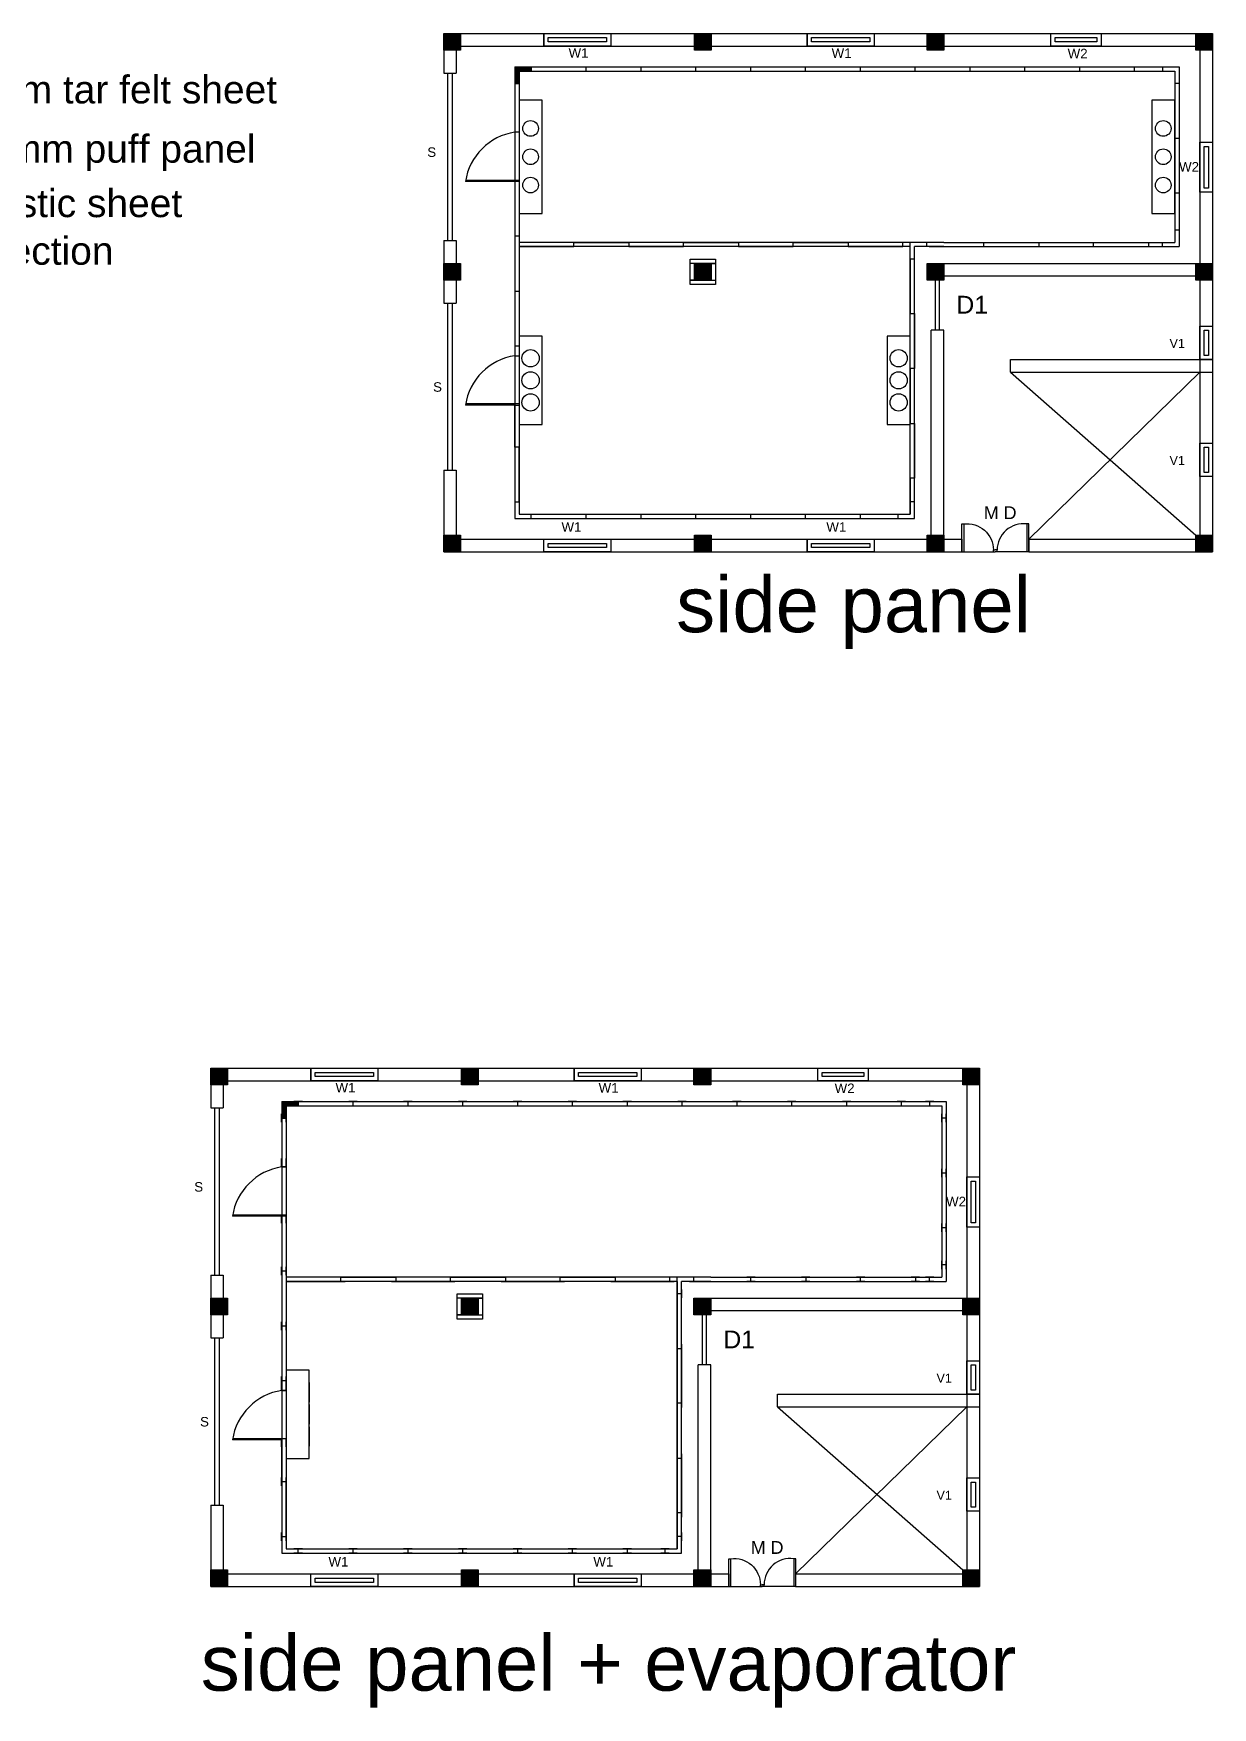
# Model space of a CAD drawing. Header units: millimetres. Extents: x -5757 to 4071, y -90348 to 1709.
# Drawn here: x -1251 to -405, y -2094 to -892 of the extents above; entities that cross this region are included whole.
import ezdxf

# ---------------------------------------------------------------- set-up
doc = ezdxf.new("R2010")
doc.units = ezdxf.units.MM
doc.header["$MEASUREMENT"] = 0
doc.styles.get("Standard").update_dxf_attribs({"font": 'arial.ttf'})

# ---------------------------------------------------------------- blocks, each defined once
blk = doc.blocks.new('door')
for p, q in [((365.5, -158.4), (335.5, -158.4)), ((335.5, -158.4), (335.5, -160.4)), ((335.5, -160.4), (365.5, -160.4)), ((365.5, -158.4), (365.5, -194.4)), ((365.5, -192.4), (363.5, -192.4)), ((363.5, -192.4), (363.5, -194.4))]:
    blk.add_line(p, q)
blk.add_arc((363.6, -164.1), 28.3, 172.5859, 269.786)

msp = doc.modelspace()

# ---------------------------------------------------------------- hatches: boundary and pattern name
h = msp.add_hatch(color=256)
h.dxf.hatch_style = 1
h.paths.add_polyline_path([(-944.69635, -892.08251), (-956.69635, -892.08251), (-956.69635, -904.08251), (-944.69635, -904.08251)])
h = msp.add_hatch(color=256)
h.dxf.hatch_style = 1
h.paths.add_polyline_path([(-764.69635, -892.08251), (-776.69635, -892.08251), (-776.69635, -904.08251), (-764.69635, -904.08251)])
h = msp.add_hatch(color=256)
h.dxf.hatch_style = 1
h.paths.add_polyline_path([(-597.69635, -892.08251), (-609.69635, -892.08251), (-609.69635, -904.08251), (-597.69635, -904.08251)])
h = msp.add_hatch(color=256)
h.dxf.hatch_style = 1
h.paths.add_polyline_path([(-404.69635, -892.08251), (-416.69635, -892.08251), (-416.69635, -904.08251), (-404.69635, -904.08251)])
h = msp.add_hatch()
h.set_pattern_fill('INSUL', color=256)
h.set_pattern_definition([(360, (1848.04097, -2142.1988), (0, 0.375), []), (360, (1848.04097, -2142.0738), (0, 0.375), [0.125, -0.125]), (360, (1848.04097, -2141.9488), (0, 0.375), [0.125, -0.125])])
h.paths.add_polyline_path([(-902.59635, -919.18251), (-893.88635, -919.18251), (-893.88635, -916.08251), (-905.69635, -916.08251), (-905.69635, -927.89251), (-902.59635, -927.89251)])
h = msp.add_hatch(color=256)
h.dxf.hatch_style = 1
h.paths.add_polyline_path([(-944.69635, -1057.08251), (-956.69635, -1057.08251), (-956.69635, -1069.08251), (-944.69635, -1069.08251)])
h = msp.add_hatch(color=256)
h.dxf.hatch_style = 1
h.paths.add_polyline_path([(-764.69635, -1057.08251), (-776.69635, -1057.08251), (-776.69635, -1069.08251), (-764.69635, -1069.08251)])
h = msp.add_hatch(color=256)
h.dxf.hatch_style = 1
h.paths.add_polyline_path([(-597.69635, -1057.08251), (-609.69635, -1057.08251), (-609.69635, -1069.08251), (-597.69635, -1069.08251)])
h = msp.add_hatch(color=256)
h.dxf.hatch_style = 1
h.paths.add_polyline_path([(-404.69635, -1057.08251), (-416.69635, -1057.08251), (-416.69635, -1069.08251), (-404.69635, -1069.08251)])
h = msp.add_hatch(color=256)
h.dxf.hatch_style = 1
h.paths.add_polyline_path([(-944.69635, -1252.08251), (-956.69635, -1252.08251), (-956.69635, -1264.08251), (-944.69635, -1264.08251)])
h = msp.add_hatch(color=256)
h.dxf.hatch_style = 1
h.paths.add_polyline_path([(-764.69635, -1252.08251), (-776.69635, -1252.08251), (-776.69635, -1264.08251), (-764.69635, -1264.08251)])
h = msp.add_hatch(color=256)
h.dxf.hatch_style = 1
h.paths.add_polyline_path([(-597.69635, -1252.08251), (-609.69635, -1252.08251), (-609.69635, -1264.08251), (-597.69635, -1264.08251)])
h = msp.add_hatch(color=256)
h.dxf.hatch_style = 1
h.paths.add_polyline_path([(-404.69635, -1252.08251), (-416.69635, -1252.08251), (-416.69635, -1264.08251), (-404.69635, -1264.08251)])
h = msp.add_hatch(color=256)
h.dxf.hatch_style = 1
h.paths.add_polyline_path([(-1111.99902, -1634.71812), (-1123.99902, -1634.71812), (-1123.99902, -1646.71812), (-1111.99902, -1646.71812)])
h = msp.add_hatch(color=256)
h.dxf.hatch_style = 1
h.paths.add_polyline_path([(-931.99902, -1634.71812), (-943.99902, -1634.71812), (-943.99902, -1646.71812), (-931.99902, -1646.71812)])
h = msp.add_hatch(color=256)
h.dxf.hatch_style = 1
h.paths.add_polyline_path([(-764.99902, -1634.71812), (-776.99902, -1634.71812), (-776.99902, -1646.71812), (-764.99902, -1646.71812)])
h = msp.add_hatch(color=256)
h.dxf.hatch_style = 1
h.paths.add_polyline_path([(-571.99902, -1634.71812), (-583.99902, -1634.71812), (-583.99902, -1646.71812), (-571.99902, -1646.71812)])
h = msp.add_hatch()
h.set_pattern_fill('INSUL', color=256)
h.set_pattern_definition([(360, (1680.7383, -2884.8344), (0, 0.375), []), (360, (1680.7383, -2884.7094), (0, 0.375), [0.125, -0.125]), (360, (1680.7383, -2884.5844), (0, 0.375), [0.125, -0.125])])
h.paths.add_polyline_path([(-1069.89902, -1661.81812), (-1061.18902, -1661.81812), (-1061.18902, -1658.71812), (-1072.99902, -1658.71812), (-1072.99902, -1670.52812), (-1069.89902, -1670.52812)])
h = msp.add_hatch(color=256)
h.dxf.hatch_style = 1
h.paths.add_polyline_path([(-1111.99902, -1799.71812), (-1123.99902, -1799.71812), (-1123.99902, -1811.71812), (-1111.99902, -1811.71812)])
h = msp.add_hatch(color=256)
h.dxf.hatch_style = 1
h.paths.add_polyline_path([(-931.99902, -1799.71812), (-943.99902, -1799.71812), (-943.99902, -1811.71812), (-931.99902, -1811.71812)])
h = msp.add_hatch(color=256)
h.dxf.hatch_style = 1
h.paths.add_polyline_path([(-764.99902, -1799.71812), (-776.99902, -1799.71812), (-776.99902, -1811.71812), (-764.99902, -1811.71812)])
h = msp.add_hatch(color=256)
h.dxf.hatch_style = 1
h.paths.add_polyline_path([(-571.99902, -1799.71812), (-583.99902, -1799.71812), (-583.99902, -1811.71812), (-571.99902, -1811.71812)])
h = msp.add_hatch(color=256)
h.dxf.hatch_style = 1
h.paths.add_polyline_path([(-1111.99902, -1994.71812), (-1123.99902, -1994.71812), (-1123.99902, -2006.71812), (-1111.99902, -2006.71812)])
h = msp.add_hatch(color=256)
h.dxf.hatch_style = 1
h.paths.add_polyline_path([(-931.99902, -1994.71812), (-943.99902, -1994.71812), (-943.99902, -2006.71812), (-931.99902, -2006.71812)])
h = msp.add_hatch(color=256)
h.dxf.hatch_style = 1
h.paths.add_polyline_path([(-764.99902, -1994.71812), (-776.99902, -1994.71812), (-776.99902, -2006.71812), (-764.99902, -2006.71812)])
h = msp.add_hatch(color=256)
h.dxf.hatch_style = 1
h.paths.add_polyline_path([(-571.99902, -1994.71812), (-583.99902, -1994.71812), (-583.99902, -2006.71812), (-571.99902, -2006.71812)])

# ---------------------------------------------------------------- linework, layer by layer
for p, q in [((-956.69635, -892.08251), (-404.69635, -892.08251)), ((-956.69635, -892.08251), (-956.69635, -920.58251)), ((-956.69635, -901.08251), (-404.69635, -901.08251)), ((-947.69635, -892.08251), (-947.69635, -920.58251)), ((-884.69635, -892.08251), (-884.69635, -901.08251)), ((-836.69635, -892.08251), (-836.69635, -901.08251)), ((-695.69635, -892.08251), (-695.69635, -901.08251)), ((-647.69635, -892.08251), (-647.69635, -901.08251)), ((-413.69635, -892.08251), (-413.69635, -1264.08251)), ((-404.69635, -892.08251), (-404.69635, -1264.08251)), ((-893.88635, -916.08251), (-893.88635, -919.18251)), ((-893.88635, -919.18251), (-854.51635, -919.18251)), ((-854.51635, -919.18251), (-854.51635, -916.08251)), ((-854.51635, -916.08251), (-815.14635, -916.08251)), ((-815.14635, -916.08251), (-815.14635, -919.18251)), ((-815.14635, -919.18251), (-775.77635, -919.18251)), ((-775.77635, -919.18251), (-775.77635, -916.08251)), ((-775.77635, -916.08251), (-736.40635, -916.08251)), ((-736.40635, -916.08251), (-736.40635, -919.18251)), ((-736.40635, -919.18251), (-697.03635, -919.18251)), ((-697.03635, -919.18251), (-697.03635, -916.08251)), ((-697.03635, -916.08251), (-657.66635, -916.08251)), ((-657.66635, -916.08251), (-657.66635, -919.18251)), ((-657.66635, -919.18251), (-618.29635, -919.18251)), ((-618.29635, -919.18251), (-618.29635, -916.08251)), ((-618.29635, -916.08251), (-578.92635, -916.08251)), ((-578.92635, -916.08251), (-578.92635, -919.18251)), ((-578.92635, -919.18251), (-539.55635, -919.18251)), ((-539.55635, -919.18251), (-539.55635, -916.08251)), ((-539.55635, -916.08251), (-500.18635, -916.08251)), ((-500.18635, -916.08251), (-500.18635, -919.18251)), ((-500.18635, -919.18251), (-460.81635, -919.18251)), ((-460.81635, -919.18251), (-460.81635, -916.08251)), ((-440.50635, -916.08251), (-440.50635, -919.18251)), ((-905.69635, -927.89251), (-902.59635, -927.89251)), ((-428.69635, -927.89251), (-431.79635, -927.89251)), ((-905.69635, -961.18251), (-905.69635, -999.98251)), ((-902.59635, -962.88251), (-905.69635, -962.88251)), ((-905.69635, -998.28251), (-941.09635, -998.28251)), ((-940.92882, -997.28251), (-902.59635, -997.28251)), ((-902.59635, -998.28251), (-905.69635, -998.28251)), ((-902.59635, -998.28251), (-902.59635, -1037.65251)), ((-956.69635, -1040.58251), (-956.69635, -1085.58251)), ((-947.69635, -1040.58251), (-947.69635, -1085.58251)), ((-902.59635, -1037.65251), (-905.69635, -1037.65251)), ((-905.69635, -1037.65251), (-905.69635, -1077.02251)), ((-902.59635, -1041.98251), (-902.59635, -1045.08251)), ((-621.79635, -1045.08251), (-621.79635, -1041.98251)), ((-621.79635, -1105.08251), (-621.79635, -1045.08251)), ((-621.79635, -1236.98251), (-621.79635, -1045.08251)), ((-609.98635, -1041.98251), (-609.98635, -1045.08251)), ((-597.69635, -1041.98251), (-431.79635, -1041.98251)), ((-597.69635, -1045.08251), (-428.69635, -1045.08251)), ((-440.50635, -1045.08251), (-440.50635, -1041.98251)), ((-428.69635, -1033.27251), (-431.79635, -1033.27251)), ((-761.59635, -1057.08251), (-779.79635, -1057.08251)), ((-764.69635, -1057.08251), (-761.59635, -1057.08251)), ((-621.79635, -1053.79251), (-618.69635, -1053.79251)), ((-606.69635, -1069.08251), (-606.69635, -1057.08251)), ((-597.69635, -1069.08251), (-597.69635, -1057.08251)), ((-597.69635, -1057.08251), (-404.69635, -1057.08251)), ((-776.69635, -1069.08251), (-779.79635, -1069.08251)), ((-779.79635, -1069.08251), (-761.59635, -1069.08251)), ((-603.69968, -1105.08251), (-603.69968, -1069.08251)), ((-600.69968, -1105.08251), (-600.69968, -1069.08251)), ((-597.69635, -1066.08251), (-404.69635, -1066.08251)), ((-905.69635, -1077.02251), (-902.59635, -1077.02251)), ((-902.59635, -1077.02251), (-902.59635, -1116.39251)), ((-621.79635, -1236.98251), (-621.79635, -1105.08251)), ((-618.69635, -1240.08251), (-618.69635, -1105.08251)), ((-606.69635, -1264.08251), (-606.69635, -1105.08251)), ((-597.69635, -1105.08251), (-606.69635, -1105.08251)), ((-597.69635, -1264.08251), (-597.69635, -1105.08251)), ((-902.59635, -1116.39251), (-905.69635, -1116.39251)), ((-905.69635, -1123.33251), (-902.59635, -1123.33251)), ((-549.69635, -1135.08251), (-549.69635, -1126.08251)), ((-549.69635, -1126.08251), (-404.69635, -1126.08251)), ((-549.69635, -1135.08251), (-404.69635, -1135.08251)), ((-549.69635, -1135.08251), (-416.69635, -1252.08251)), ((-413.69635, -1135.08251), (-536.69635, -1255.08251)), ((-905.69635, -1158.73251), (-941.09635, -1158.73251)), ((-940.92882, -1157.73251), (-902.59635, -1157.73251)), ((-905.69635, -1158.73251), (-902.59635, -1158.73251)), ((-905.69635, -1188.90251), (-905.69635, -1158.73251)), ((-902.59635, -1188.90251), (-905.69635, -1188.90251)), ((-902.59635, -1228.27251), (-902.59635, -1188.90251)), ((-956.69635, -1205.58251), (-956.69635, -1252.08251)), ((-947.69635, -1205.58251), (-947.69635, -1252.08251)), ((-905.69635, -1228.27251), (-902.59635, -1228.27251)), ((-893.88635, -1240.08251), (-893.88635, -1236.98251)), ((-630.50635, -1240.08251), (-630.50635, -1236.98251)), ((-618.69635, -1228.27251), (-621.79635, -1228.27251)), ((-956.69635, -1252.08251), (-956.69635, -1264.08251)), ((-956.69635, -1255.08251), (-584.69635, -1255.08251)), ((-947.69635, -1252.08251), (-947.69635, -1264.08251)), ((-695.69635, -1255.08251), (-695.69635, -1264.08251)), ((-647.69635, -1255.08251), (-647.69635, -1264.08251)), ((-584.69635, -1255.08251), (-584.69635, -1264.08251)), ((-536.69635, -1255.08251), (-404.69635, -1255.08251)), ((-536.69635, -1255.08251), (-536.69635, -1264.08251)), ((-956.69635, -1264.08251), (-584.69635, -1264.08251)), ((-536.69635, -1264.08251), (-404.69635, -1264.08251)), ((-1123.99902, -1634.71812), (-571.99902, -1634.71812)), ((-1123.99902, -1634.71812), (-1123.99902, -1663.21812)), ((-1123.99902, -1643.71812), (-571.99902, -1643.71812)), ((-1114.99902, -1634.71812), (-1114.99902, -1663.21812)), ((-1051.99902, -1634.71812), (-1051.99902, -1643.71812)), ((-1003.99902, -1634.71812), (-1003.99902, -1643.71812)), ((-862.99902, -1634.71812), (-862.99902, -1643.71812)), ((-814.99902, -1634.71812), (-814.99902, -1643.71812)), ((-580.99902, -1634.71812), (-580.99902, -2006.71812)), ((-571.99902, -1634.71812), (-571.99902, -2006.71812)), ((-1061.18902, -1658.71812), (-1061.18902, -1661.81812)), ((-1061.18902, -1661.81812), (-1021.81902, -1661.81812)), ((-1021.81902, -1661.81812), (-1021.81902, -1658.71812)), ((-1021.81902, -1658.71812), (-982.44902, -1658.71812)), ((-982.44902, -1658.71812), (-982.44902, -1661.81812)), ((-982.44902, -1661.81812), (-943.07902, -1661.81812)), ((-943.07902, -1661.81812), (-943.07902, -1658.71812)), ((-943.07902, -1658.71812), (-903.70902, -1658.71812)), ((-903.70902, -1658.71812), (-903.70902, -1661.81812)), ((-903.70902, -1661.81812), (-864.33902, -1661.81812)), ((-864.33902, -1661.81812), (-864.33902, -1658.71812)), ((-864.33902, -1658.71812), (-824.96902, -1658.71812)), ((-824.96902, -1658.71812), (-824.96902, -1661.81812)), ((-824.96902, -1661.81812), (-785.59902, -1661.81812)), ((-785.59902, -1661.81812), (-785.59902, -1658.71812)), ((-785.59902, -1658.71812), (-746.22902, -1658.71812)), ((-746.22902, -1658.71812), (-746.22902, -1661.81812)), ((-746.22902, -1661.81812), (-706.85902, -1661.81812)), ((-706.85902, -1661.81812), (-706.85902, -1658.71812)), ((-706.85902, -1658.71812), (-667.48902, -1658.71812)), ((-667.48902, -1658.71812), (-667.48902, -1661.81812)), ((-667.48902, -1661.81812), (-628.11902, -1661.81812)), ((-628.11902, -1661.81812), (-628.11902, -1658.71812)), ((-607.80902, -1658.71812), (-607.80902, -1661.81812)), ((-599.09902, -1661.81812, 102), (-599.09902, -1784.61812, 102)), ((-1072.99902, -1670.52812), (-1069.89902, -1670.52812)), ((-595.99902, -1670.52812), (-599.09902, -1670.52812)), ((-1072.99902, -1703.81812), (-1072.99902, -1742.61812)), ((-1069.89902, -1705.51812), (-1072.99902, -1705.51812)), ((-1069.89902, -1705.51812, 102), (-1069.89902, -1740.91812, 102)), ((-1069.89902, -1705.72312, 102), (-1069.89902, -1740.91812, 102)), ((-1072.99902, -1740.91812), (-1108.39902, -1740.91812)), ((-1108.23148, -1739.91812), (-1069.89902, -1739.91812)), ((-1069.89902, -1740.91812), (-1072.99902, -1740.91812)), ((-1069.89902, -1740.91812), (-1069.89902, -1780.28812)), ((-595.99902, -1775.90812), (-599.09902, -1775.90812)), ((-1123.99902, -1783.21812), (-1123.99902, -1828.21812)), ((-1114.99902, -1783.21812), (-1114.99902, -1828.21812)), ((-1069.89902, -1780.28812), (-1072.99902, -1780.28812)), ((-1072.99902, -1780.28812), (-1072.99902, -1819.65812)), ((-1069.89902, -1784.61812), (-1069.89902, -1787.71812)), ((-789.09902, -1787.71812), (-789.09902, -1784.61812)), ((-789.09902, -1847.71812), (-789.09902, -1787.71812)), ((-789.09902, -1979.61812), (-789.09902, -1787.71812)), ((-789.09902, -1787.71812, 102), (-789.09902, -1979.61812, 102)), ((-777.28902, -1784.61812), (-777.28902, -1787.71812)), ((-764.99902, -1784.61812), (-599.09902, -1784.61812)), ((-764.99902, -1787.71812), (-595.99902, -1787.71812)), ((-607.80902, -1787.71812), (-607.80902, -1784.61812)), ((-928.89902, -1799.71812), (-947.09902, -1799.71812)), ((-931.99902, -1799.71812), (-928.89902, -1799.71812)), ((-789.09902, -1796.42812), (-785.99902, -1796.42812)), ((-773.99902, -1811.71812), (-773.99902, -1799.71812)), ((-764.99902, -1811.71812), (-764.99902, -1799.71812)), ((-764.99902, -1799.71812), (-571.99902, -1799.71812)), ((-943.99902, -1811.71812), (-947.09902, -1811.71812)), ((-947.09902, -1811.71812), (-928.89902, -1811.71812)), ((-771.00235, -1847.71812), (-771.00235, -1811.71812)), ((-768.00235, -1847.71812), (-768.00235, -1811.71812)), ((-764.99902, -1808.71812), (-571.99902, -1808.71812)), ((-1072.99902, -1819.65812), (-1069.89902, -1819.65812)), ((-1069.89902, -1819.65812), (-1069.89902, -1859.02812)), ((-789.09902, -1979.61812), (-789.09902, -1847.71812)), ((-785.99902, -1982.71812), (-785.99902, -1847.71812)), ((-773.99902, -2006.71812), (-773.99902, -1847.71812)), ((-764.99902, -1847.71812), (-773.99902, -1847.71812)), ((-764.99902, -2006.71812), (-764.99902, -1847.71812)), ((-1069.89902, -1859.02812), (-1072.99902, -1859.02812)), ((-1072.99902, -1865.96812), (-1069.89902, -1865.96812)), ((-716.99902, -1877.71812), (-716.99902, -1868.71812)), ((-716.99902, -1868.71812), (-571.99902, -1868.71812)), ((-716.99902, -1877.71812), (-571.99902, -1877.71812)), ((-716.99902, -1877.71812), (-583.99902, -1994.71812)), ((-580.99902, -1877.71812), (-703.99902, -1997.71812)), ((-1072.99902, -1901.36812), (-1108.39902, -1901.36812)), ((-1108.23148, -1900.36812), (-1069.89902, -1900.36812)), ((-1072.99902, -1931.53812), (-1072.99902, -1901.36812)), ((-1069.89902, -1931.53812), (-1072.99902, -1931.53812)), ((-1069.89902, -1970.90812), (-1069.89902, -1931.53812)), ((-1123.99902, -1948.21812), (-1123.99902, -1994.71812)), ((-1114.99902, -1948.21812), (-1114.99902, -1994.71812)), ((-1072.99902, -1970.90812), (-1069.89902, -1970.90812)), ((-1061.18902, -1982.71812), (-1061.18902, -1979.61812)), ((-797.80902, -1982.71812), (-797.80902, -1979.61812)), ((-785.99902, -1970.90812), (-789.09902, -1970.90812)), ((-1123.99902, -1994.71812), (-1123.99902, -2006.71812)), ((-1123.99902, -1997.71812), (-751.99902, -1997.71812)), ((-1114.99902, -1994.71812), (-1114.99902, -2006.71812)), ((-862.99902, -1997.71812), (-862.99902, -2006.71812)), ((-814.99902, -1997.71812), (-814.99902, -2006.71812)), ((-751.99902, -1997.71812), (-751.99902, -2006.71812)), ((-703.99902, -1997.71812), (-571.99902, -1997.71812)), ((-703.99902, -1997.71812), (-703.99902, -2006.71812)), ((-1123.99902, -2006.71812), (-751.99902, -2006.71812)), ((-703.99902, -2006.71812), (-571.99902, -2006.71812))]:
    msp.add_line(p, q)
at = {"color": 3}
for p, q in [((-956.69635, -920.58251), (-947.69635, -920.58251)), ((-956.69635, -1040.58251), (-947.69635, -1040.58251)), ((-956.69635, -1085.58251), (-947.69635, -1085.58251)), ((-956.69635, -1205.58251), (-947.69635, -1205.58251)), ((-1123.99902, -1663.21812), (-1114.99902, -1663.21812)), ((-1123.99902, -1783.21812), (-1114.99902, -1783.21812)), ((-1123.99902, -1828.21812), (-1114.99902, -1828.21812)), ((-1123.99902, -1948.21812), (-1114.99902, -1948.21812))]:
    msp.add_line(p, q, dxfattribs=at)
at = {"extrusion": (0, -1, -6.12323e-17)}
for p, q in [((-1069.89902, -1705.51812, 102), (-1069.89902, -1705.51812, 81)), ((-1069.89902, -1865.96812, 81), (-1073.11147, -1865.96812, 81)), ((-1069.89902, -1865.96812, 102), (-1069.89902, -1865.96812, 81))]:
    msp.add_line(p, q, dxfattribs=at)
at = {"extrusion": (1, 0, 0)}
msp.add_line((-1069.89902, -1865.96812, 102), (-1069.89902, -1900.36812, 102), dxfattribs=at)
for points in [[(-956.69635, -892.08251), (-944.69635, -892.08251), (-944.69635, -904.08251), (-956.69635, -904.08251)], [(-776.69635, -892.08251), (-764.69635, -892.08251), (-764.69635, -904.08251), (-776.69635, -904.08251)], [(-609.69635, -892.08251), (-597.69635, -892.08251), (-597.69635, -904.08251), (-609.69635, -904.08251)], [(-416.69635, -892.08251), (-404.69635, -892.08251), (-404.69635, -904.08251), (-416.69635, -904.08251)], [(-902.59635, -1021.22751), (-886.06135, -1021.22751), (-886.06135, -939.93751), (-902.59635, -939.93751)], [(-448.33135, -1021.22751), (-431.79635, -1021.22751), (-431.79635, -939.93751), (-448.33135, -939.93751)], [(-956.69635, -1057.08251), (-944.69635, -1057.08251), (-944.69635, -1069.08251), (-956.69635, -1069.08251)], [(-779.79635, -1053.98251), (-761.59635, -1053.98251), (-761.59635, -1072.18251), (-779.79635, -1072.18251)], [(-776.69635, -1057.08251), (-764.69635, -1057.08251), (-764.69635, -1069.08251), (-776.69635, -1069.08251)], [(-609.69635, -1057.08251), (-597.69635, -1057.08251), (-597.69635, -1069.08251), (-609.69635, -1069.08251)], [(-416.69635, -1057.08251), (-404.69635, -1057.08251), (-404.69635, -1069.08251), (-416.69635, -1069.08251)], [(-902.59635, -1172.72251), (-886.06635, -1172.72251), (-886.06635, -1109.34251), (-902.59635, -1109.34251)], [(-638.32635, -1172.72251), (-621.79635, -1172.72251), (-621.79635, -1109.34251), (-638.32635, -1109.34251)], [(-956.69635, -1252.08251), (-944.69635, -1252.08251), (-944.69635, -1264.08251), (-956.69635, -1264.08251)], [(-776.69635, -1252.08251), (-764.69635, -1252.08251), (-764.69635, -1264.08251), (-776.69635, -1264.08251)], [(-609.69635, -1252.08251), (-597.69635, -1252.08251), (-597.69635, -1264.08251), (-609.69635, -1264.08251)], [(-416.69635, -1252.08251), (-404.69635, -1252.08251), (-404.69635, -1264.08251), (-416.69635, -1264.08251)], [(-1123.99902, -1634.71812), (-1111.99902, -1634.71812), (-1111.99902, -1646.71812), (-1123.99902, -1646.71812)], [(-943.99902, -1634.71812), (-931.99902, -1634.71812), (-931.99902, -1646.71812), (-943.99902, -1646.71812)], [(-776.99902, -1634.71812), (-764.99902, -1634.71812), (-764.99902, -1646.71812), (-776.99902, -1646.71812)], [(-583.99902, -1634.71812), (-571.99902, -1634.71812), (-571.99902, -1646.71812), (-583.99902, -1646.71812)], [(-1123.99902, -1799.71812), (-1111.99902, -1799.71812), (-1111.99902, -1811.71812), (-1123.99902, -1811.71812)], [(-947.09902, -1796.61812), (-928.89902, -1796.61812), (-928.89902, -1814.81812), (-947.09902, -1814.81812)], [(-943.99902, -1799.71812), (-931.99902, -1799.71812), (-931.99902, -1811.71812), (-943.99902, -1811.71812)], [(-776.99902, -1799.71812), (-764.99902, -1799.71812), (-764.99902, -1811.71812), (-776.99902, -1811.71812)], [(-583.99902, -1799.71812), (-571.99902, -1799.71812), (-571.99902, -1811.71812), (-583.99902, -1811.71812)], [(-1123.99902, -1994.71812), (-1111.99902, -1994.71812), (-1111.99902, -2006.71812), (-1123.99902, -2006.71812)], [(-943.99902, -1994.71812), (-931.99902, -1994.71812), (-931.99902, -2006.71812), (-943.99902, -2006.71812)], [(-776.99902, -1994.71812), (-764.99902, -1994.71812), (-764.99902, -2006.71812), (-776.99902, -2006.71812)], [(-583.99902, -1994.71812), (-571.99902, -1994.71812), (-571.99902, -2006.71812), (-583.99902, -2006.71812)]]:
    msp.add_lwpolyline(points, close=True)
at = {"color": 2}
for points in [[(-884.69635, -892.08251), (-836.69635, -892.08251), (-836.69635, -901.08251), (-884.69635, -901.08251)], [(-881.69635, -895.08251), (-839.69635, -895.08251), (-839.69635, -898.08251), (-881.69635, -898.08251)], [(-695.69635, -892.08251), (-647.69635, -892.08251), (-647.69635, -901.08251), (-695.69635, -901.08251)], [(-692.69635, -895.08251), (-650.69635, -895.08251), (-650.69635, -898.08251), (-692.69635, -898.08251)], [(-520.69635, -892.08251), (-484.69635, -892.08251), (-484.69635, -901.08251), (-520.69635, -901.08251)], [(-517.69635, -895.08251), (-487.69635, -895.08251), (-487.69635, -898.08251), (-517.69635, -898.08251)], [(-413.69635, -970.08251), (-404.69635, -970.08251), (-404.69635, -1006.08251), (-413.69635, -1006.08251)], [(-410.69635, -973.08251), (-407.69635, -973.08251), (-407.69635, -1003.08251), (-410.69635, -1003.08251)], [(-413.69635, -1102.08251), (-404.69635, -1102.08251), (-404.69635, -1126.08251), (-413.69635, -1126.08251)], [(-410.69635, -1105.08251), (-407.69635, -1105.08251), (-407.69635, -1123.08251), (-410.69635, -1123.08251)], [(-413.69635, -1186.08251), (-404.69635, -1186.08251), (-404.69635, -1210.08251), (-413.69635, -1210.08251)], [(-410.69635, -1189.08251), (-407.69635, -1189.08251), (-407.69635, -1207.08251), (-410.69635, -1207.08251)], [(-884.69635, -1255.08251), (-836.69635, -1255.08251), (-836.69635, -1264.08251), (-884.69635, -1264.08251)], [(-881.69635, -1258.08251), (-839.69635, -1258.08251), (-839.69635, -1261.08251), (-881.69635, -1261.08251)], [(-695.69635, -1255.08251), (-647.69635, -1255.08251), (-647.69635, -1264.08251), (-695.69635, -1264.08251)], [(-692.69635, -1258.08251), (-650.69635, -1258.08251), (-650.69635, -1261.08251), (-692.69635, -1261.08251)], [(-1051.99902, -1634.71812), (-1003.99902, -1634.71812), (-1003.99902, -1643.71812), (-1051.99902, -1643.71812)], [(-1048.99902, -1637.71812), (-1006.99902, -1637.71812), (-1006.99902, -1640.71812), (-1048.99902, -1640.71812)], [(-862.99902, -1634.71812), (-814.99902, -1634.71812), (-814.99902, -1643.71812), (-862.99902, -1643.71812)], [(-859.99902, -1637.71812), (-817.99902, -1637.71812), (-817.99902, -1640.71812), (-859.99902, -1640.71812)], [(-687.99902, -1634.71812), (-651.99902, -1634.71812), (-651.99902, -1643.71812), (-687.99902, -1643.71812)], [(-684.99902, -1637.71812), (-654.99902, -1637.71812), (-654.99902, -1640.71812), (-684.99902, -1640.71812)], [(-580.99902, -1712.71812), (-571.99902, -1712.71812), (-571.99902, -1748.71812), (-580.99902, -1748.71812)], [(-577.99902, -1715.71812), (-574.99902, -1715.71812), (-574.99902, -1745.71812), (-577.99902, -1745.71812)], [(-580.99902, -1844.71812), (-571.99902, -1844.71812), (-571.99902, -1868.71812), (-580.99902, -1868.71812)], [(-577.99902, -1847.71812), (-574.99902, -1847.71812), (-574.99902, -1865.71812), (-577.99902, -1865.71812)], [(-580.99902, -1928.71812), (-571.99902, -1928.71812), (-571.99902, -1952.71812), (-580.99902, -1952.71812)], [(-577.99902, -1931.71812), (-574.99902, -1931.71812), (-574.99902, -1949.71812), (-577.99902, -1949.71812)], [(-1051.99902, -1997.71812), (-1003.99902, -1997.71812), (-1003.99902, -2006.71812), (-1051.99902, -2006.71812)], [(-1048.99902, -2000.71812), (-1006.99902, -2000.71812), (-1006.99902, -2003.71812), (-1048.99902, -2003.71812)], [(-862.99902, -1997.71812), (-814.99902, -1997.71812), (-814.99902, -2006.71812), (-862.99902, -2006.71812)], [(-859.99902, -2000.71812), (-817.99902, -2000.71812), (-817.99902, -2003.71812), (-859.99902, -2003.71812)]]:
    msp.add_lwpolyline(points, close=True, dxfattribs=at)
at = {"color": 3}
for points in [[(-953.69635, -1040.58251), (-953.69635, -920.58251)], [(-950.69635, -920.58251), (-950.69635, -1040.58251)], [(-953.69635, -1205.58251), (-953.69635, -1085.58251)], [(-950.69635, -1085.58251), (-950.69635, -1205.58251)], [(-1120.99902, -1783.21812), (-1120.99902, -1663.21812)], [(-1117.99902, -1663.21812), (-1117.99902, -1783.21812)], [(-1120.99902, -1948.21812), (-1120.99902, -1828.21812)], [(-1117.99902, -1828.21812), (-1117.99902, -1948.21812)]]:
    msp.add_lwpolyline(points, dxfattribs=at)
for points in [[(-905.69635, -916.08251), (-905.69635, -1240.08251)], [(-905.69635, -916.08251), (-428.69635, -916.08251)], [(-902.59635, -919.18251), (-902.59635, -1041.98251)], [(-902.59635, -919.18251), (-431.79635, -919.18251)], [(-431.79635, -919.18251), (-431.79635, -1041.98251)], [(-428.69635, -916.08251), (-428.69635, -1045.08251)], [(-905.69635, -927.89251), (-905.69635, -967.26251)], [(-431.79635, -927.89251), (-431.79635, -967.26251), (-428.69635, -967.26251), (-428.69635, -1006.63251), (-431.79635, -1006.63251), (-431.79635, -1041.98251)], [(-621.79635, -1041.98251), (-902.59635, -1041.98251)], [(-902.59635, -1045.08251), (-863.22635, -1045.08251), (-863.22635, -1041.98251), (-823.85635, -1041.98251), (-823.85635, -1045.08251), (-784.48635, -1045.08251), (-784.48635, -1041.98251), (-745.11635, -1041.98251), (-745.11635, -1045.08251), (-705.74635, -1045.08251), (-705.74635, -1041.98251), (-666.37635, -1041.98251), (-666.37635, -1045.08251), (-627.00635, -1045.08251), (-627.00635, -1041.98251)], [(-902.59635, -1045.08251), (-902.59635, -1236.98251)], [(-621.79635, -1045.08251), (-902.59635, -1045.08251)], [(-618.69635, -1041.98251), (-621.79635, -1041.98251)], [(-597.69635, -1041.98251), (-618.69635, -1041.98251)], [(-618.69635, -1105.08251), (-618.69635, -1045.08251)], [(-597.69635, -1045.08251), (-618.69635, -1045.08251)], [(-608.19635, -1045.08251), (-568.82635, -1045.08251), (-568.82635, -1041.98251), (-529.45635, -1041.98251), (-529.45635, -1045.08251), (-490.08635, -1045.08251), (-490.08635, -1041.98251), (-450.71635, -1041.98251), (-450.71635, -1045.08251), (-428.69635, -1045.08251)], [(-621.79635, -1053.79251), (-621.79635, -1093.16251), (-618.69635, -1093.16251), (-618.69635, -1132.53251), (-621.79635, -1132.53251), (-621.79635, -1171.90251), (-618.69635, -1171.90251), (-618.69635, -1211.27251), (-621.79635, -1211.27251), (-621.79635, -1236.98251)], [(-902.59635, -1236.98251), (-621.79635, -1236.98251)], [(-893.88635, -1240.08251), (-854.51635, -1240.08251), (-854.51635, -1236.98251), (-815.14635, -1236.98251), (-815.14635, -1240.08251), (-775.77635, -1240.08251), (-775.77635, -1236.98251), (-736.40635, -1236.98251), (-736.40635, -1240.08251), (-697.03635, -1240.08251), (-697.03635, -1236.98251), (-657.66635, -1236.98251), (-657.66635, -1240.08251), (-618.69635, -1240.08251)], [(-905.69635, -1240.08251), (-618.69635, -1240.08251)], [(-1073.06152, -1670.52812), (-1073.06152, -1667.52812), (-1072.99902, -1667.52812), (-1072.99902, -1673.52812), (-1073.06152, -1673.52812), (-1073.06152, -1670.52812)], [(-1072.99902, -1658.71812), (-1072.99902, -1982.71812)], [(-1072.99902, -1658.71812), (-595.99902, -1658.71812)], [(-1069.89902, -1661.81812), (-1069.89902, -1784.61812)], [(-1069.89902, -1661.81812), (-599.09902, -1661.81812)], [(-1069.89902, -1670.52812), (-1069.89902, -1667.52812), (-1069.83652, -1667.52812), (-1069.83652, -1673.52812), (-1069.89902, -1673.52812), (-1069.89902, -1670.52812)], [(-1061.18902, -1658.71812), (-1064.18902, -1658.71812), (-1064.18902, -1658.65562), (-1058.18902, -1658.65562), (-1058.18902, -1658.71812), (-1061.18902, -1658.71812)], [(-1061.18902, -1661.88062), (-1064.18902, -1661.88062), (-1064.18902, -1661.81812), (-1058.18902, -1661.81812), (-1058.18902, -1661.88062), (-1061.18902, -1661.88062)], [(-1021.81902, -1658.71812), (-1024.81902, -1658.71812), (-1024.81902, -1658.65562), (-1018.81902, -1658.65562), (-1018.81902, -1658.71812), (-1021.81902, -1658.71812)], [(-1021.81902, -1661.88062), (-1024.81902, -1661.88062), (-1024.81902, -1661.81812), (-1018.81902, -1661.81812), (-1018.81902, -1661.88062), (-1021.81902, -1661.88062)], [(-982.44902, -1658.71812), (-985.44902, -1658.71812), (-985.44902, -1658.65562), (-979.44902, -1658.65562), (-979.44902, -1658.71812), (-982.44902, -1658.71812)], [(-982.44902, -1661.88062), (-985.44902, -1661.88062), (-985.44902, -1661.81812), (-979.44902, -1661.81812), (-979.44902, -1661.88062), (-982.44902, -1661.88062)], [(-943.07902, -1658.71812), (-946.07902, -1658.71812), (-946.07902, -1658.65562), (-940.07902, -1658.65562), (-940.07902, -1658.71812), (-943.07902, -1658.71812)], [(-943.07902, -1661.88062), (-946.07902, -1661.88062), (-946.07902, -1661.81812), (-940.07902, -1661.81812), (-940.07902, -1661.88062), (-943.07902, -1661.88062)], [(-903.70902, -1658.71812), (-906.70902, -1658.71812), (-906.70902, -1658.65562), (-900.70902, -1658.65562), (-900.70902, -1658.71812), (-903.70902, -1658.71812)], [(-903.70902, -1661.88062), (-906.70902, -1661.88062), (-906.70902, -1661.81812), (-900.70902, -1661.81812), (-900.70902, -1661.88062), (-903.70902, -1661.88062)], [(-864.33902, -1658.71812), (-867.33902, -1658.71812), (-867.33902, -1658.65562), (-861.33902, -1658.65562), (-861.33902, -1658.71812), (-864.33902, -1658.71812)], [(-864.33902, -1661.88062), (-867.33902, -1661.88062), (-867.33902, -1661.81812), (-861.33902, -1661.81812), (-861.33902, -1661.88062), (-864.33902, -1661.88062)], [(-824.96902, -1658.71812), (-827.96902, -1658.71812), (-827.96902, -1658.65562), (-821.96902, -1658.65562), (-821.96902, -1658.71812), (-824.96902, -1658.71812)], [(-824.96902, -1661.88062), (-827.96902, -1661.88062), (-827.96902, -1661.81812), (-821.96902, -1661.81812), (-821.96902, -1661.88062), (-824.96902, -1661.88062)], [(-785.59902, -1658.71812), (-788.59902, -1658.71812), (-788.59902, -1658.65562), (-782.59902, -1658.65562), (-782.59902, -1658.71812), (-785.59902, -1658.71812)], [(-785.59902, -1661.88062), (-788.59902, -1661.88062), (-788.59902, -1661.81812), (-782.59902, -1661.81812), (-782.59902, -1661.88062), (-785.59902, -1661.88062)], [(-746.22902, -1658.71812), (-749.22902, -1658.71812), (-749.22902, -1658.65562), (-743.22902, -1658.65562), (-743.22902, -1658.71812), (-746.22902, -1658.71812)], [(-746.22902, -1661.88062), (-749.22902, -1661.88062), (-749.22902, -1661.81812), (-743.22902, -1661.81812), (-743.22902, -1661.88062), (-746.22902, -1661.88062)], [(-706.85902, -1658.71812), (-709.85902, -1658.71812), (-709.85902, -1658.65562), (-703.85902, -1658.65562), (-703.85902, -1658.71812), (-706.85902, -1658.71812)], [(-706.85902, -1661.88062), (-709.85902, -1661.88062), (-709.85902, -1661.81812), (-703.85902, -1661.81812), (-703.85902, -1661.88062), (-706.85902, -1661.88062)], [(-667.48902, -1658.71812), (-670.48902, -1658.71812), (-670.48902, -1658.65562), (-664.48902, -1658.65562), (-664.48902, -1658.71812), (-667.48902, -1658.71812)], [(-667.48902, -1661.88062), (-670.48902, -1661.88062), (-670.48902, -1661.81812), (-664.48902, -1661.81812), (-664.48902, -1661.88062), (-667.48902, -1661.88062)], [(-628.11902, -1658.71812), (-631.11902, -1658.71812), (-631.11902, -1658.65562), (-625.11902, -1658.65562), (-625.11902, -1658.71812), (-628.11902, -1658.71812)], [(-628.11902, -1661.88062), (-631.11902, -1661.88062), (-631.11902, -1661.81812), (-625.11902, -1661.81812), (-625.11902, -1661.88062), (-628.11902, -1661.88062)], [(-607.80902, -1658.71812), (-610.80902, -1658.71812), (-610.80902, -1658.65562), (-604.80902, -1658.65562), (-604.80902, -1658.71812), (-607.80902, -1658.71812)], [(-607.80902, -1661.88062), (-610.80902, -1661.88062), (-610.80902, -1661.81812), (-604.80902, -1661.81812), (-604.80902, -1661.88062), (-607.80902, -1661.88062)], [(-599.16152, -1670.52812), (-599.16152, -1667.52812), (-599.09902, -1667.52812), (-599.09902, -1673.52812), (-599.16152, -1673.52812), (-599.16152, -1670.52812)], [(-599.09902, -1661.81812), (-599.09902, -1784.61812)], [(-595.99902, -1658.71812), (-595.99902, -1787.71812)], [(-595.99902, -1670.52812), (-595.99902, -1667.52812), (-595.93652, -1667.52812), (-595.93652, -1673.52812), (-595.99902, -1673.52812), (-595.99902, -1670.52812)], [(-1072.99902, -1670.52812), (-1072.99902, -1709.89812)], [(-599.09902, -1670.52812), (-599.09902, -1709.89812), (-595.99902, -1709.89812), (-595.99902, -1749.26812), (-599.09902, -1749.26812), (-599.09902, -1784.61812)], [(-1073.06152, -1702.51812), (-1073.06152, -1699.51812), (-1072.99902, -1699.51812), (-1072.99902, -1705.51812), (-1073.06152, -1705.51812), (-1073.06152, -1702.51812)], [(-1069.89902, -1702.51812), (-1069.89902, -1699.51812), (-1069.83652, -1699.51812), (-1069.83652, -1705.51812), (-1069.89902, -1705.51812), (-1069.89902, -1702.51812)], [(-599.16152, -1709.89812), (-599.16152, -1706.89812), (-599.09902, -1706.89812), (-599.09902, -1712.89812), (-599.16152, -1712.89812), (-599.16152, -1709.89812)], [(-595.99902, -1709.89812), (-595.99902, -1706.89812), (-595.93652, -1706.89812), (-595.93652, -1712.89812), (-595.99902, -1712.89812), (-595.99902, -1709.89812)], [(-1073.06152, -1742.91812), (-1073.06152, -1739.91812), (-1072.99902, -1739.91812), (-1072.99902, -1745.91812), (-1073.06152, -1745.91812), (-1073.06152, -1742.91812)], [(-1069.89902, -1742.91812), (-1069.89902, -1739.91812), (-1069.83652, -1739.91812), (-1069.83652, -1745.91812), (-1069.89902, -1745.91812), (-1069.89902, -1742.91812)], [(-599.16152, -1749.26812), (-599.16152, -1746.26812), (-599.09902, -1746.26812), (-599.09902, -1752.26812), (-599.16152, -1752.26812), (-599.16152, -1749.26812)], [(-595.99902, -1749.26812), (-595.99902, -1746.26812), (-595.93652, -1746.26812), (-595.93652, -1752.26812), (-595.99902, -1752.26812), (-595.99902, -1749.26812)], [(-1073.06152, -1780.28812), (-1073.06152, -1777.28812), (-1072.99902, -1777.28812), (-1072.99902, -1783.28812), (-1073.06152, -1783.28812), (-1073.06152, -1780.28812)], [(-1069.89902, -1780.28812), (-1069.89902, -1777.28812), (-1069.83652, -1777.28812), (-1069.83652, -1783.28812), (-1069.89902, -1783.28812), (-1069.89902, -1780.28812)], [(-599.16152, -1775.90812), (-599.16152, -1772.90812), (-599.09902, -1772.90812), (-599.09902, -1778.90812), (-599.16152, -1778.90812), (-599.16152, -1775.90812)], [(-595.99902, -1775.90812), (-595.99902, -1772.90812), (-595.93652, -1772.90812), (-595.93652, -1778.90812), (-595.99902, -1778.90812), (-595.99902, -1775.90812)], [(-789.09902, -1784.61812), (-1069.89902, -1784.61812)], [(-1069.89902, -1787.71812), (-1030.52902, -1787.71812), (-1030.52902, -1784.61812), (-991.15902, -1784.61812), (-991.15902, -1787.71812), (-951.78902, -1787.71812), (-951.78902, -1784.61812), (-912.41902, -1784.61812), (-912.41902, -1787.71812), (-873.04902, -1787.71812), (-873.04902, -1784.61812), (-833.67902, -1784.61812), (-833.67902, -1787.71812), (-794.30902, -1787.71812), (-794.30902, -1784.61812)], [(-1069.89902, -1787.71812), (-1069.89902, -1979.61812)], [(-789.09902, -1787.71812), (-1069.89902, -1787.71812)], [(-1030.52902, -1784.61812), (-1033.52902, -1784.61812), (-1033.52902, -1784.55562), (-1027.52902, -1784.55562), (-1027.52902, -1784.61812), (-1030.52902, -1784.61812)], [(-1030.52902, -1787.78062), (-1033.52902, -1787.78062), (-1033.52902, -1787.71812), (-1027.52902, -1787.71812), (-1027.52902, -1787.78062), (-1030.52902, -1787.78062)], [(-991.15902, -1784.61812), (-994.15902, -1784.61812), (-994.15902, -1784.55562), (-988.15902, -1784.55562), (-988.15902, -1784.61812), (-991.15902, -1784.61812)], [(-991.15902, -1787.78062), (-994.15902, -1787.78062), (-994.15902, -1787.71812), (-988.15902, -1787.71812), (-988.15902, -1787.78062), (-991.15902, -1787.78062)], [(-951.78902, -1784.61812), (-954.78902, -1784.61812), (-954.78902, -1784.55562), (-948.78902, -1784.55562), (-948.78902, -1784.61812), (-951.78902, -1784.61812)], [(-951.78902, -1787.78062), (-954.78902, -1787.78062), (-954.78902, -1787.71812), (-948.78902, -1787.71812), (-948.78902, -1787.78062), (-951.78902, -1787.78062)], [(-912.41902, -1784.61812), (-915.41902, -1784.61812), (-915.41902, -1784.55562), (-909.41902, -1784.55562), (-909.41902, -1784.61812), (-912.41902, -1784.61812)], [(-912.41902, -1787.78062), (-915.41902, -1787.78062), (-915.41902, -1787.71812), (-909.41902, -1787.71812), (-909.41902, -1787.78062), (-912.41902, -1787.78062)], [(-873.04902, -1784.61812), (-876.04902, -1784.61812), (-876.04902, -1784.55562), (-870.04902, -1784.55562), (-870.04902, -1784.61812), (-873.04902, -1784.61812)], [(-873.04902, -1787.78062), (-876.04902, -1787.78062), (-876.04902, -1787.71812), (-870.04902, -1787.71812), (-870.04902, -1787.78062), (-873.04902, -1787.78062)], [(-833.67902, -1784.61812), (-836.67902, -1784.61812), (-836.67902, -1784.55562), (-830.67902, -1784.55562), (-830.67902, -1784.61812), (-833.67902, -1784.61812)], [(-833.67902, -1787.78062), (-836.67902, -1787.78062), (-836.67902, -1787.71812), (-830.67902, -1787.71812), (-830.67902, -1787.78062), (-833.67902, -1787.78062)], [(-794.30902, -1784.61812), (-797.30902, -1784.61812), (-797.30902, -1784.55562), (-791.30902, -1784.55562), (-791.30902, -1784.61812), (-794.30902, -1784.61812)], [(-794.30902, -1787.78062), (-797.30902, -1787.78062), (-797.30902, -1787.71812), (-791.30902, -1787.71812), (-791.30902, -1787.78062), (-794.30902, -1787.78062)], [(-785.99902, -1784.61812), (-789.09902, -1784.61812)], [(-764.99902, -1784.61812), (-785.99902, -1784.61812)], [(-785.99902, -1847.71812), (-785.99902, -1787.71812)], [(-764.99902, -1787.71812), (-785.99902, -1787.71812)], [(-777.28902, -1784.61812), (-780.28902, -1784.61812), (-780.28902, -1784.55562), (-774.28902, -1784.55562), (-774.28902, -1784.61812), (-777.28902, -1784.61812)], [(-777.28902, -1787.78062), (-780.28902, -1787.78062), (-780.28902, -1787.71812), (-774.28902, -1787.71812), (-774.28902, -1787.78062), (-777.28902, -1787.78062)], [(-775.49902, -1787.71812), (-736.12902, -1787.71812), (-736.12902, -1784.61812), (-696.75902, -1784.61812), (-696.75902, -1787.71812), (-657.38902, -1787.71812), (-657.38902, -1784.61812), (-618.01902, -1784.61812), (-618.01902, -1787.71812), (-595.99902, -1787.71812)], [(-736.12902, -1784.61812), (-739.12902, -1784.61812), (-739.12902, -1784.55562), (-733.12902, -1784.55562), (-733.12902, -1784.61812), (-736.12902, -1784.61812)], [(-736.12902, -1787.78062), (-739.12902, -1787.78062), (-739.12902, -1787.71812), (-733.12902, -1787.71812), (-733.12902, -1787.78062), (-736.12902, -1787.78062)], [(-696.75902, -1784.61812), (-699.75902, -1784.61812), (-699.75902, -1784.55562), (-693.75902, -1784.55562), (-693.75902, -1784.61812), (-696.75902, -1784.61812)], [(-696.75902, -1787.78062), (-699.75902, -1787.78062), (-699.75902, -1787.71812), (-693.75902, -1787.71812), (-693.75902, -1787.78062), (-696.75902, -1787.78062)], [(-657.38902, -1784.61812), (-660.38902, -1784.61812), (-660.38902, -1784.55562), (-654.38902, -1784.55562), (-654.38902, -1784.61812), (-657.38902, -1784.61812)], [(-657.38902, -1787.78062), (-660.38902, -1787.78062), (-660.38902, -1787.71812), (-654.38902, -1787.71812), (-654.38902, -1787.78062), (-657.38902, -1787.78062)], [(-618.01902, -1784.61812), (-621.01902, -1784.61812), (-621.01902, -1784.55562), (-615.01902, -1784.55562), (-615.01902, -1784.61812), (-618.01902, -1784.61812)], [(-618.01902, -1787.78062), (-621.01902, -1787.78062), (-621.01902, -1787.71812), (-615.01902, -1787.71812), (-615.01902, -1787.78062), (-618.01902, -1787.78062)], [(-607.80902, -1784.61812), (-610.80902, -1784.61812), (-610.80902, -1784.55562), (-604.80902, -1784.55562), (-604.80902, -1784.61812), (-607.80902, -1784.61812)], [(-607.80902, -1787.78062), (-610.80902, -1787.78062), (-610.80902, -1787.71812), (-604.80902, -1787.71812), (-604.80902, -1787.78062), (-607.80902, -1787.78062)], [(-789.16152, -1796.42812), (-789.16152, -1793.42812), (-789.09902, -1793.42812), (-789.09902, -1799.42812), (-789.16152, -1799.42812), (-789.16152, -1796.42812)], [(-789.09902, -1796.42812), (-789.09902, -1835.79812), (-785.99902, -1835.79812), (-785.99902, -1875.16812), (-789.09902, -1875.16812), (-789.09902, -1914.53812), (-785.99902, -1914.53812), (-785.99902, -1953.90812), (-789.09902, -1953.90812), (-789.09902, -1979.61812)], [(-785.99902, -1796.42812), (-785.99902, -1793.42812), (-785.93652, -1793.42812), (-785.93652, -1799.42812), (-785.99902, -1799.42812), (-785.99902, -1796.42812)], [(-1073.06152, -1819.65812), (-1073.06152, -1816.65812), (-1072.99902, -1816.65812), (-1072.99902, -1822.65812), (-1073.06152, -1822.65812), (-1073.06152, -1819.65812)], [(-1069.89902, -1819.65812), (-1069.89902, -1816.65812), (-1069.83652, -1816.65812), (-1069.83652, -1822.65812), (-1069.89902, -1822.65812), (-1069.89902, -1819.65812)], [(-789.16152, -1835.79812), (-789.16152, -1832.79812), (-789.09902, -1832.79812), (-789.09902, -1838.79812), (-789.16152, -1838.79812), (-789.16152, -1835.79812)], [(-785.99902, -1835.79812), (-785.99902, -1832.79812), (-785.93652, -1832.79812), (-785.93652, -1838.79812), (-785.99902, -1838.79812), (-785.99902, -1835.79812)], [(-1073.06152, -1859.02812), (-1073.06152, -1856.02812), (-1072.99902, -1856.02812), (-1072.99902, -1862.02812), (-1073.06152, -1862.02812), (-1073.06152, -1859.02812)], [(-1073.06152, -1862.96812), (-1073.06152, -1859.96812), (-1072.99902, -1859.96812), (-1072.99902, -1865.96812), (-1073.06152, -1865.96812), (-1073.06152, -1862.96812)], [(-1069.89902, -1859.02812), (-1069.89902, -1856.02812), (-1069.83652, -1856.02812), (-1069.83652, -1862.02812), (-1069.89902, -1862.02812), (-1069.89902, -1859.02812)], [(-1069.89902, -1862.96812), (-1069.89902, -1859.96812), (-1069.83652, -1859.96812), (-1069.83652, -1865.96812), (-1069.89902, -1865.96812), (-1069.89902, -1862.96812)], [(-789.16152, -1875.16812), (-789.16152, -1872.16812), (-789.09902, -1872.16812), (-789.09902, -1878.16812), (-789.16152, -1878.16812), (-789.16152, -1875.16812)], [(-785.99902, -1875.16812), (-785.99902, -1872.16812), (-785.93652, -1872.16812), (-785.93652, -1878.16812), (-785.99902, -1878.16812), (-785.99902, -1875.16812)], [(-1073.06152, -1903.36812), (-1073.06152, -1900.36812), (-1072.99902, -1900.36812), (-1072.99902, -1906.36812), (-1073.06152, -1906.36812), (-1073.06152, -1903.36812)], [(-1069.89902, -1903.36812), (-1069.89902, -1900.36812), (-1069.83652, -1900.36812), (-1069.83652, -1906.36812), (-1069.89902, -1906.36812), (-1069.89902, -1903.36812)], [(-789.16152, -1914.53812), (-789.16152, -1911.53812), (-789.09902, -1911.53812), (-789.09902, -1917.53812), (-789.16152, -1917.53812), (-789.16152, -1914.53812)], [(-785.99902, -1914.53812), (-785.99902, -1911.53812), (-785.93652, -1911.53812), (-785.93652, -1917.53812), (-785.99902, -1917.53812), (-785.99902, -1914.53812)], [(-1073.06152, -1931.53812), (-1073.06152, -1928.53812), (-1072.99902, -1928.53812), (-1072.99902, -1934.53812), (-1073.06152, -1934.53812), (-1073.06152, -1931.53812)], [(-1069.89902, -1931.53812), (-1069.89902, -1928.53812), (-1069.83652, -1928.53812), (-1069.83652, -1934.53812), (-1069.89902, -1934.53812), (-1069.89902, -1931.53812)], [(-789.16152, -1953.90812), (-789.16152, -1950.90812), (-789.09902, -1950.90812), (-789.09902, -1956.90812), (-789.16152, -1956.90812), (-789.16152, -1953.90812)], [(-785.99902, -1953.90812), (-785.99902, -1950.90812), (-785.93652, -1950.90812), (-785.93652, -1956.90812), (-785.99902, -1956.90812), (-785.99902, -1953.90812)], [(-1073.06152, -1970.90812), (-1073.06152, -1967.90812), (-1072.99902, -1967.90812), (-1072.99902, -1973.90812), (-1073.06152, -1973.90812), (-1073.06152, -1970.90812)], [(-1069.89902, -1970.90812), (-1069.89902, -1967.90812), (-1069.83652, -1967.90812), (-1069.83652, -1973.90812), (-1069.89902, -1973.90812), (-1069.89902, -1970.90812)], [(-789.16152, -1970.90812), (-789.16152, -1967.90812), (-789.09902, -1967.90812), (-789.09902, -1973.90812), (-789.16152, -1973.90812), (-789.16152, -1970.90812)], [(-785.99902, -1970.90812), (-785.99902, -1967.90812), (-785.93652, -1967.90812), (-785.93652, -1973.90812), (-785.99902, -1973.90812), (-785.99902, -1970.90812)], [(-1069.89902, -1979.61812), (-789.09902, -1979.61812)], [(-1061.18902, -1979.61812), (-1064.18902, -1979.61812), (-1064.18902, -1979.55562), (-1058.18902, -1979.55562), (-1058.18902, -1979.61812), (-1061.18902, -1979.61812)], [(-1061.18902, -1982.71812), (-1021.81902, -1982.71812), (-1021.81902, -1979.61812), (-982.44902, -1979.61812), (-982.44902, -1982.71812), (-943.07902, -1982.71812), (-943.07902, -1979.61812), (-903.70902, -1979.61812), (-903.70902, -1982.71812), (-864.33902, -1982.71812), (-864.33902, -1979.61812), (-824.96902, -1979.61812), (-824.96902, -1982.71812), (-785.99902, -1982.71812)], [(-1021.81902, -1979.61812), (-1024.81902, -1979.61812), (-1024.81902, -1979.55562), (-1018.81902, -1979.55562), (-1018.81902, -1979.61812), (-1021.81902, -1979.61812)], [(-982.44902, -1979.61812), (-985.44902, -1979.61812), (-985.44902, -1979.55562), (-979.44902, -1979.55562), (-979.44902, -1979.61812), (-982.44902, -1979.61812)], [(-943.07902, -1979.61812), (-946.07902, -1979.61812), (-946.07902, -1979.55562), (-940.07902, -1979.55562), (-940.07902, -1979.61812), (-943.07902, -1979.61812)], [(-903.70902, -1979.61812), (-906.70902, -1979.61812), (-906.70902, -1979.55562), (-900.70902, -1979.55562), (-900.70902, -1979.61812), (-903.70902, -1979.61812)], [(-864.33902, -1979.61812), (-867.33902, -1979.61812), (-867.33902, -1979.55562), (-861.33902, -1979.55562), (-861.33902, -1979.61812), (-864.33902, -1979.61812)], [(-824.96902, -1979.61812), (-827.96902, -1979.61812), (-827.96902, -1979.55562), (-821.96902, -1979.55562), (-821.96902, -1979.61812), (-824.96902, -1979.61812)], [(-797.80902, -1979.61812), (-800.80902, -1979.61812), (-800.80902, -1979.55562), (-794.80902, -1979.55562), (-794.80902, -1979.61812), (-797.80902, -1979.61812)], [(-1072.99902, -1982.71812), (-785.99902, -1982.71812)], [(-1061.18902, -1982.78062), (-1064.18902, -1982.78062), (-1064.18902, -1982.71812), (-1058.18902, -1982.71812), (-1058.18902, -1982.78062), (-1061.18902, -1982.78062)], [(-1021.81902, -1982.78062), (-1024.81902, -1982.78062), (-1024.81902, -1982.71812), (-1018.81902, -1982.71812), (-1018.81902, -1982.78062), (-1021.81902, -1982.78062)], [(-982.44902, -1982.78062), (-985.44902, -1982.78062), (-985.44902, -1982.71812), (-979.44902, -1982.71812), (-979.44902, -1982.78062), (-982.44902, -1982.78062)], [(-943.07902, -1982.78062), (-946.07902, -1982.78062), (-946.07902, -1982.71812), (-940.07902, -1982.71812), (-940.07902, -1982.78062), (-943.07902, -1982.78062)], [(-903.70902, -1982.78062), (-906.70902, -1982.78062), (-906.70902, -1982.71812), (-900.70902, -1982.71812), (-900.70902, -1982.78062), (-903.70902, -1982.78062)], [(-864.33902, -1982.78062), (-867.33902, -1982.78062), (-867.33902, -1982.71812), (-861.33902, -1982.71812), (-861.33902, -1982.78062), (-864.33902, -1982.78062)], [(-824.96902, -1982.78062), (-827.96902, -1982.78062), (-827.96902, -1982.71812), (-821.96902, -1982.71812), (-821.96902, -1982.78062), (-824.96902, -1982.78062)], [(-797.80902, -1982.78062), (-800.80902, -1982.78062), (-800.80902, -1982.71812), (-794.80902, -1982.71812), (-794.80902, -1982.78062), (-797.80902, -1982.78062)]]:
    msp.add_lwpolyline(points)
at = {"extrusion": (0, -1, -6.12323e-17)}
for elevation in [1705.51812, 1865.96812]:
    msp.add_lwpolyline([(-1069.89902, 81), (-1069.89902, 102), (-1072.99902, 102), (-1072.99902, 81)], close=True, dxfattribs=dict(at, elevation=elevation))
at = {"elevation": 82.71}
msp.add_lwpolyline([(-1069.89902, -1914.85812), (-1053.36902, -1914.85812), (-1053.36902, -1851.47812), (-1069.89902, -1851.47812)], close=True, dxfattribs=at)
for centre, radius in [((-894.32885, -960.26001), 5.61682), ((-440.06385, -960.26001), 5.61682), ((-894.32885, -980.58251), 5.61682), ((-440.06385, -980.58251), 5.61682), ((-894.32885, -1000.90501), 5.61682), ((-440.06385, -1000.90501), 5.61682), ((-894.33135, -1125.18751), 6.1855), ((-630.06135, -1125.18751), 6.1855), ((-894.33135, -1141.03251), 6.1855), ((-630.06135, -1141.03251), 6.1855), ((-894.33135, -1156.87751), 6.1855), ((-630.06135, -1156.87751), 6.1855)]:
    msp.add_circle(centre, radius)
at = {"extrusion": (1, 0, 0)}
for centre in [(-1867.32312, 92.355, -1053.36902), (-1883.16812, 92.355, -1053.36902), (-1899.01312, 92.355, -1053.36902)]:
    msp.add_circle(centre, 7, dxfattribs=at)
for centre in [(-899.18963, -1004.78923), (-899.18963, -1165.23923), (-1066.4923, -1747.42484), (-1066.4923, -1907.87484)]:
    msp.add_arc(centre, 42.40884, 98.82565181, 171.17434819)

# ---------------------------------------------------------------- block references
at = {"color": 6, "yscale": 0.6666666666666666, "zscale": 0.6666666666666666}
for p, xscale, rotation in [((-690.3076, -1020.42622), -0.6666666666666666, 90), ((-431.0851, -1020.42622), 0.6666666666666666, 270), ((-857.61027, -1763.06183), -0.6666666666666666, 90), ((-598.38776, -1763.06183), 0.6666666666666666, 270)]:
    msp.add_blockref('door', p, dxfattribs=dict(at, xscale=xscale, rotation=rotation))

# ---------------------------------------------------------------- texts
for s, height, p in [('W1', 6.82668, (-867.02723, -909.48814)), ('W1', 6.82668, (-678.16172, -909.59745)), ('W2', 6.82668, (-508.70201, -909.91382)), ('S', 6.82668, (-968.49441, -980.65695)), ('W2', 6.82668, (-428.69635, -991.17667)), ('D1', 12.751706, (-588.63396, -1093.11774)), ('V1', 6.456626, (-435.56972, -1117.73493)), ('S', 6.82668, (-964.30152, -1149.21351)), ('V1', 6.456626, (-435.56972, -1201.77224)), ('M D', 9.164999, (-568.8814, -1240.63862)), ('W1', 6.82668, (-872.11911, -1249.72064)), ('W1', 6.82668, (-681.9508, -1249.72064)), ('W1', 6.82668, (-1034.32989, -1652.12375)), ('W1', 6.82668, (-845.46439, -1652.23306)), ('W2', 6.82668, (-676.00468, -1652.54943)), ('S', 6.82668, (-1135.79707, -1723.29255)), ('W2', 6.82668, (-595.99902, -1733.81228)), ('D1', 12.751706, (-755.93663, -1835.75334)), ('V1', 6.456626, (-602.87239, -1860.37053)), ('S', 6.82668, (-1131.60419, -1891.84911)), ('V1', 6.456626, (-602.87239, -1944.40785)), ('M D', 9.164999, (-736.18407, -1983.27423)), ('W1', 6.82668, (-1039.42178, -1992.35625)), ('W1', 6.82668, (-849.25347, -1992.35625))]:
    msp.add_text(s, height=height).set_placement(p)
at = {"attachment_point": 1}
for s, width, insert, char_height in [('{\\H0.16577x;3mm tar felt sheet}', 394.8110902, (-1299.91121, -922.28921), 120.6521867), ('{\\H0.16577x;50mm puff panel}', 394.8110902, (-1299.91121, -964.79144), 120.6521867), ('{\\H0.16577x;plastic sheet}', 394.8110902, (-1299.77781, -1003.88927), 120.6521867), ('{\\H0.16577x;floor insulation cross-section}', 394.8110902, (-1546.26307, -1038.07119), 120.6521867), ('side panel', 618.4090479, (-789.76387, -1281.80034), 40), ('side panel + evaporator', 618.4090479, (-1131.07627, -2041.48858, 724.19742), 40)]:
    msp.add_mtext_dynamic_manual_height_columns(s, width=width, gutter_width=603.26093, heights=[0], dxfattribs=dict(at, insert=insert, char_height=char_height))

doc.saveas('drawing.dxf')
